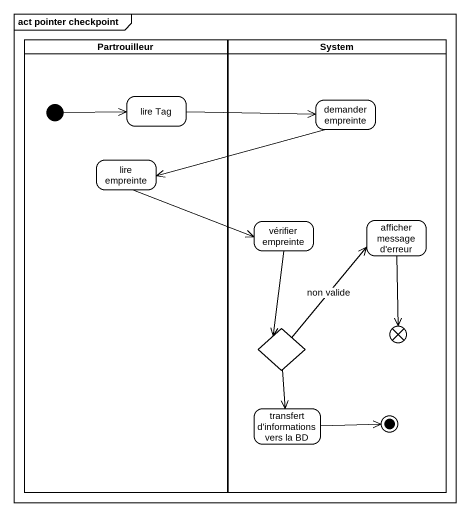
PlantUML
@startuml
mainframe act pointer checkpoint
hide empty description
state Partrouilleur <<partition>> #FFFFFF {
  state "lire Tag" as lire_Tag #FFFFFF
  state "lire empreinte" as lire_empreinte #FFFFFF
  [*] -right-> lire_Tag
}
state System <<partition>> #FFFFFF {
  state "demander empreinte" as demander_empreinte #FFFFFF
  state "vérifier empreinte" as vérifier_empreinte #FFFFFF
  state "afficher message d'erreur" as afficher_message_d_erreur #FFFFFF
  state choice1 <<choice>> #FFFFFF
  state flowfinal1 <<end>> #FFFFFF
  state "transfert d'informations vers la BD" as transfert_d_informations #FFFFFF
  transfert_d_informations -right-> [*]
}
lire_Tag -right-> demander_empreinte
demander_empreinte -left-> lire_empreinte
lire_empreinte -right-> vérifier_empreinte
vérifier_empreinte --> choice1
afficher_message_d_erreur --> flowfinal1
choice1 -up-> afficher_message_d_erreur : non valide
choice1 --> transfert_d_informations
@enduml
